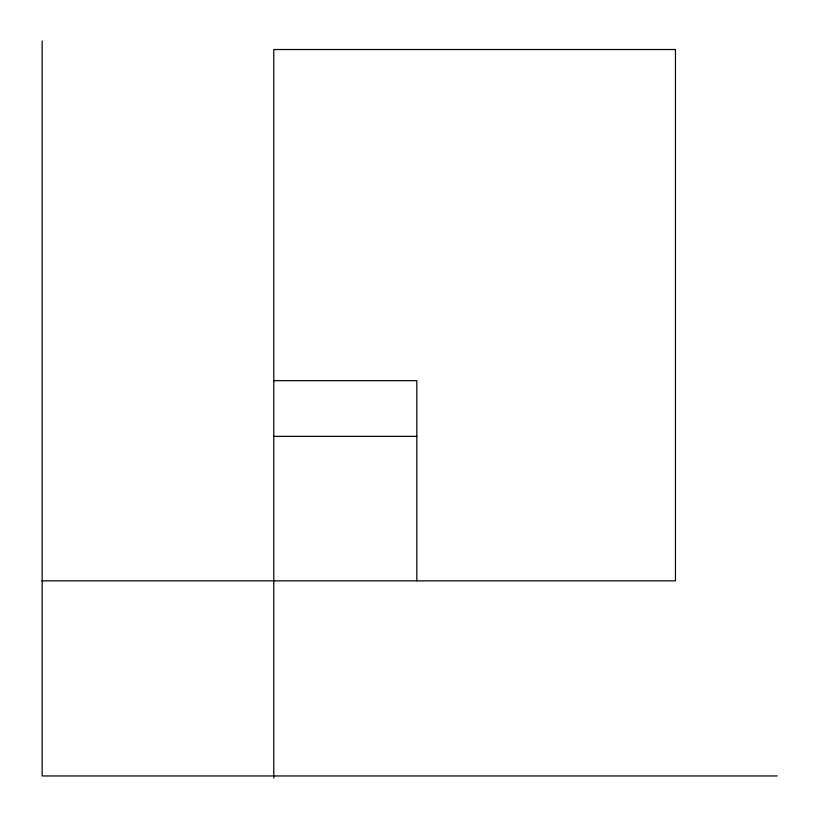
<?xml version="1.0" encoding="UTF-8"?>
<svg xmlns="http://www.w3.org/2000/svg" width="819" height="819" viewBox="0 0 819 819"><rect width="100%" height="100%" fill="white"/><g stroke="black" fill="none" stroke-linecap="round" stroke-linejoin="round"><path stroke-width="1.23" d="M273.771 380.661L416.82 380.661L416.82 580.855M273.771 436.373L416.82 436.373M41.861 580.855L675.46 580.855L675.46 49.519L273.771 49.519L273.771 778.05M777.139 775.951L42.148 775.951L42.148 40.95"/></g></svg>
